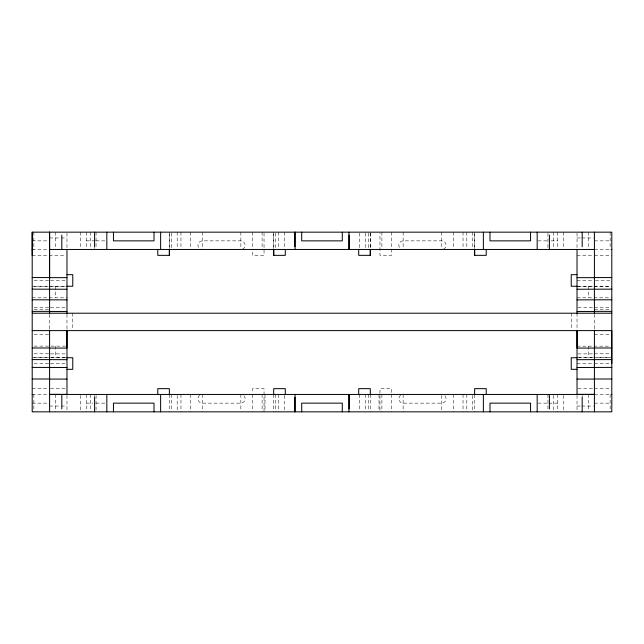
<?xml version="1.0" encoding="UTF-8"?>
<svg xmlns="http://www.w3.org/2000/svg" width="644" height="644" viewBox="0 0 644 644"><rect width="100%" height="100%" fill="white"/><g stroke="black" fill="none" stroke-linecap="round" stroke-linejoin="round"><path stroke-width="0.48" stroke-dasharray="3.22 2.42" d="M169.372 248.584L169.372 233.128M273.7 248.584L273.7 233.128M370.3 233.128L370.3 248.584L370.3 232.162M474.628 248.584L474.628 233.128M49.588 237.958L60.214 237.958M61.18 237.958L66.976 237.958M577.024 237.958L580.888 237.958M581.854 237.958L593.446 237.958M32.2 240.856L49.588 240.856M86.296 240.856L95.183 240.856M95.948 240.856L105.962 240.856M538.038 240.856L548.052 240.856M551.119 240.856L557.704 240.856M594.412 240.856L611.8 240.856M32.2 249.55L49.588 249.55M594.412 249.55L611.8 249.55M32.2 255.346L66.01 255.257M577.024 255.257L593.446 255.257M594.412 255.346L611.8 255.346M34.132 280.422L48.622 280.422M50.554 280.422L66.976 280.422M577.024 280.422L593.446 280.422M595.378 280.422L609.868 280.422M32.2 286.218L49.588 286.218M50.554 286.218L66.01 286.218M577.99 286.218L593.446 286.218M594.412 286.218L611.8 286.218M34.18 286.258L48.034 286.258M49.025 286.258L66.01 286.258M577.024 286.258L593.446 286.258M593.985 286.258L609.82 286.258M32.2 297.81L66.976 297.81M577.024 297.81L611.8 297.81M34.132 307.421L49.588 307.421M594.412 307.421L609.868 307.421M50.554 307.51L66.01 307.51M577.99 307.51L593.446 307.51M34.132 309.402L49.588 309.402M594.412 309.402L609.868 309.402M34.132 334.518L49.588 334.518M594.412 334.518L609.868 334.518M34.132 346.11L66.01 346.11M577.024 346.15L609.868 346.15M34.132 353.789L49.588 353.789M594.412 353.789L609.868 353.789M50.554 353.878L66.976 353.878M577.99 353.878L594.412 353.878M32.2 357.702L49.588 357.702M50.554 357.702L66.976 357.702M593.446 357.702L577.024 357.702L594.976 357.742M594.412 357.702L611.8 357.702L595.966 357.742M34.18 357.742L66.01 357.742M34.132 363.498L49.588 363.498M50.554 363.498L66.976 363.498M577.024 363.498L593.446 363.498M594.412 363.498L609.868 363.498M50.554 388.565L66.01 388.565M577.99 388.565L593.446 388.565M32.2 388.654L49.588 388.654M594.412 388.654L611.8 388.654M32.2 394.45L49.588 394.45M594.412 394.45L611.8 394.45M32.2 403.144L49.588 403.144M86.296 403.144L92.881 403.144M95.948 403.144L105.962 403.144M538.038 403.144L548.052 403.144M548.817 403.144L557.704 403.144M594.412 403.144L611.8 403.144M49.588 406.042L60.214 406.042M61.18 406.042L66.976 406.042M577.024 406.042L580.888 406.042M581.854 406.042L593.446 406.042M610.142 232.162L610.142 249.55M610.142 394.45L610.142 411.838M594.412 314.296L594.412 329.495M588.616 232.162L588.616 249.55M588.616 286.258L588.616 297.85M588.616 346.15L588.616 357.742M588.616 394.45L588.616 411.838M582.184 395.416L582.184 397.348M577.024 233.128L577.024 248.23M577.024 313.217L577.024 329.639M577.024 395.352L577.024 411.838M571.228 313.217L571.228 329.639M563.5 232.162L563.5 248.584M563.5 395.416L563.5 411.838M557.704 232.162L557.704 249.55M557.704 394.45L557.704 411.838M553.743 232.162L553.743 249.55M553.743 395.416L553.743 411.838M547.947 233.128L547.947 249.55M547.947 394.45L547.947 410.872M474.628 232.162L474.628 249.55M474.628 394.45L474.628 411.838M472.599 232.162L472.599 249.55M472.599 395.416L472.599 411.838M466.803 232.162L466.803 249.55M466.803 394.45L466.803 411.838M463.036 232.162L463.036 249.55M463.036 394.45L463.036 411.838M453.376 232.162L453.376 249.55M453.376 394.45L453.376 411.838M441.784 232.162L441.784 248.681M441.784 395.319L441.784 410.872M403.144 232.162L403.144 249.55M403.144 394.45L403.144 411.838M391.552 232.162L391.552 255.346L379.96 255.346L379.96 233.128M391.552 392.518L391.552 388.654L379.96 388.654L379.96 411.838M391.552 394.45L391.552 411.838M381.892 232.162L381.892 249.55M381.892 394.45L381.892 411.838M378.994 394.45L378.994 410.969M370.3 394.45L370.3 411.838M368.368 233.128L368.368 249.55M368.368 394.45L368.368 410.872M365.47 233.128L365.47 249.55M365.47 394.45L365.47 410.872M359.674 233.128L359.674 249.55M359.674 394.45L359.674 410.872M284.326 232.162L284.326 249.55M284.326 395.416L284.326 411.838M278.53 232.162L278.53 249.55M278.53 394.45L278.53 411.838M275.632 233.128L275.632 249.55M275.632 394.45L275.632 411.838M273.7 232.162L273.7 249.55M273.7 394.45L273.7 411.838M265.006 394.45L265.006 410.969M264.04 233.128L264.04 255.346L252.448 255.346L252.448 251.482M264.04 411.838L264.04 388.654L252.448 388.654L252.448 392.518M262.108 232.162L262.108 249.55M262.108 394.45L262.108 411.838M252.448 232.162L252.448 249.55M252.448 394.45L252.448 411.838M240.856 232.162L240.856 249.55M240.856 394.45L240.856 410.969M202.216 232.162L202.216 249.55M202.216 394.45L202.216 411.838M190.624 232.162L190.624 249.55M190.624 394.45L190.624 411.838M180.964 232.162L180.964 249.55M180.964 394.45L180.964 411.838M177.197 232.162L177.197 249.55M177.197 395.416L177.197 411.838M171.401 233.128L171.401 249.55M171.401 394.45L171.401 410.872M169.372 232.162L169.372 248.681M169.372 394.45L169.372 411.838M96.053 232.162L96.053 249.55M96.053 395.416L96.053 411.838M94.596 246.652L94.596 248.584M94.596 395.416L94.596 397.348M90.257 232.162L90.257 249.55M90.257 394.45L90.257 411.838M86.296 232.162L86.296 249.55M86.296 394.45L86.296 411.838M80.5 232.162L80.5 248.584M80.5 395.416L80.5 411.838M72.772 313.217L72.772 329.639M66.976 233.128L66.976 248.23M66.976 314.296L66.976 330.605M66.976 395.352L66.976 411.838M55.384 232.162L55.384 249.55M55.384 286.258L55.384 297.85M55.384 346.15L55.384 357.742M55.384 394.45L55.384 411.838M49.588 314.328L49.588 329.495M33.858 232.162L33.858 249.55M33.858 394.45L33.858 411.838M242.458 249.244A4.347 4.347 0 0 0 240.856 240.856L202.216 240.856A4.347 4.347 0 0 0 200.614 249.244M443.386 249.244A4.347 4.347 0 0 0 441.784 240.856L403.144 240.856A4.347 4.347 0 0 0 400.069 248.278M243.931 395.722A4.347 4.347 0 0 1 240.856 403.144L202.216 403.144A4.347 4.347 0 0 1 200.614 394.756M444.859 395.722A4.347 4.347 0 0 1 441.784 403.144L403.144 403.144A4.347 4.347 0 0 1 401.542 394.756"/><path stroke-width="0.97" d="M32.2 394.522L32.619 394.45M32.2 255.346L32.2 232.162L611.8 232.162L611.8 411.838L32.2 411.838L32.2 232.162M66.976 330.694L66.976 348.082L49.588 348.082M169.372 255.346L169.372 249.55L169.372 255.346L157.78 255.346L157.78 249.55M273.7 255.346L273.7 249.55L273.7 255.346L285.292 255.346L285.292 249.55M370.3 255.346L370.3 249.55L370.3 255.346L358.708 255.346L358.708 249.55M474.628 255.346L474.628 249.55L474.628 255.346L486.22 255.346L486.22 249.55M577.024 330.694L577.024 348.082L594.412 348.082M611.8 363.498L611.8 330.605L32.2 330.605M32.619 249.55L32.2 249.478M49.588 249.461L594.412 249.461M611.381 249.55L611.8 249.55M66.976 274.666L72.772 274.666L72.772 286.258L66.831 286.258M577.024 274.666L571.228 274.666L571.228 286.258L577.169 286.258M32.2 277.564L49.588 277.564L49.588 232.162L49.588 313.443M594.412 277.564L611.8 277.564M49.588 277.653L66.976 277.653M577.024 277.653L594.412 277.653M32.2 289.156L66.976 289.245M611.8 289.156L577.024 289.245M32.2 299.782L66.976 299.871M577.024 299.871L611.8 299.782M32.2 311.374L49.588 311.374M594.412 311.374L611.8 311.374M49.588 311.463L66.976 311.463M577.024 311.463L594.412 311.463M32.2 313.217L611.8 313.217M32.2 347.993L49.588 347.993M594.412 347.993L611.8 347.993M66.831 357.742L72.772 357.742L72.772 369.334L66.976 369.334M577.169 357.742L571.228 357.742L571.228 369.334L577.024 369.334M32.2 359.585L66.976 359.674M611.8 359.585L577.024 359.674M32.2 367.402L66.976 367.491M577.024 367.491L611.8 367.402M32.2 378.994L49.588 378.994M594.412 378.994L611.8 378.994M49.588 379.083L66.976 379.083M577.024 379.083L594.412 379.083M49.588 394.361L66.976 394.361M577.024 394.361L594.412 394.361M49.588 394.45L594.412 394.45M611.381 394.45L611.8 394.45M594.412 232.162L594.412 313.443M594.412 330.179L594.412 411.838M582.184 232.162L582.184 246.652M582.184 397.348L582.184 411.838M577.024 249.461L577.024 313.451M577.024 330.267L577.024 394.45M549.404 235.06L549.404 249.55M549.404 394.45L549.404 408.94M537.177 232.162L537.177 249.55M537.177 394.45L537.177 411.838M530.559 232.162L530.559 240.856L489.987 240.856L489.987 232.162M530.559 411.838L530.559 403.144L489.987 403.144L489.987 411.838M486.22 394.45L486.22 388.654L474.628 388.654L474.628 394.45M483.37 232.162L483.37 249.55M483.37 394.45L483.37 411.838M370.3 394.45L370.3 388.654L358.708 388.654L358.708 394.45M349.145 235.06L349.145 249.55M349.145 394.45L349.145 408.94M348.903 232.162L348.903 249.55M348.903 394.45L348.903 411.838M342.286 232.162L342.286 240.856L301.714 240.856L301.714 232.162M342.286 411.838L342.286 403.144L301.714 403.144L301.714 411.838M295.097 232.162L295.097 249.55M295.097 394.45L295.097 411.838M294.855 232.162L294.855 246.652M294.855 397.348L294.855 411.838M285.292 394.45L285.292 388.654L273.7 388.654L273.7 394.45M169.372 394.45L169.372 388.654L157.78 388.654L157.78 394.45M160.63 232.162L160.63 249.55M160.63 394.45L160.63 411.838M154.013 232.162L154.013 240.856L113.441 240.856L113.441 232.162M154.013 411.838L154.013 403.144L113.441 403.144L113.441 411.838M106.823 232.162L106.823 249.55M106.823 394.45L106.823 411.838M94.596 232.162L94.596 246.652M94.596 397.348L94.596 411.838M66.976 249.461L66.976 313.451M66.976 330.131L66.976 394.45M61.816 235.06L61.816 249.55M61.816 394.45L61.816 408.94M49.588 330.179L49.588 411.838"/></g></svg>
